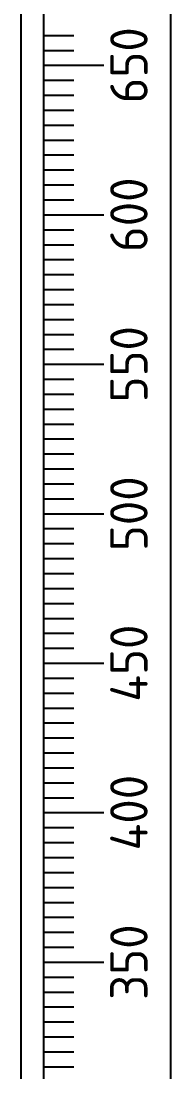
# Model space of a CAD drawing. Extents: x 0 to 420, y 0 to 297.
# Drawn here: x 410.5 to 415.5, y 90.75 to 125.91 of the extents above; entities that cross this region are included whole.
import ezdxf
from ezdxf.enums import TextEntityAlignment as Align

# ---------------------------------------------------------------- set-up
doc = ezdxf.new("R2010")
doc.units = 0
doc.header["$LTSCALE"] = 12
doc.header["$MEASUREMENT"] = 0
doc.layers.get('0').update_dxf_attribs({"linetype": 'CONTINUOUS'})
for name, color, linetype in [('L18', 4, 'CONTINUOUS'), ('L25', 1, 'CONTINUOUS'), ('TBLK18', 4, 'CONTINUOUS'), ('TBLK25', 1, 'CONTINUOUS'), ('TBLK35', 3, 'CONTINUOUS'), ('TBLK50', 7, 'CONTINUOUS')]:
    doc.layers.add(name, color=color, linetype=linetype)
doc.styles.add('ISO', font='iso3098b.shx')

# ---------------------------------------------------------------- blocks, each defined once
blk = doc.blocks.new('sca10_3')
at = {"layer": 'L18'}
for p, q in [((-4.145, 14), (-4.145, 89)), ((-4.145, 80), (-3.145, 80)), ((-4.145, 79.5), (-3.145, 79.5)), ((-4.145, 79), (-2.145, 79)), ((-4.145, 78.5), (-3.145, 78.5)), ((-4.145, 78), (-3.145, 78)), ((-4.145, 77.5), (-3.145, 77.5)), ((-4.145, 77), (-3.145, 77)), ((-4.145, 76.5), (-3.145, 76.5)), ((-4.145, 76), (-3.145, 76)), ((-4.145, 75.5), (-3.145, 75.5)), ((-4.145, 75), (-3.145, 75)), ((-4.145, 74.5), (-3.145, 74.5)), ((-4.145, 74), (-2.145, 74)), ((-4.145, 73.5), (-3.145, 73.5)), ((-4.145, 73), (-3.145, 73)), ((-4.145, 72.5), (-3.145, 72.5)), ((-4.145, 72), (-3.145, 72)), ((-4.145, 71.5), (-3.145, 71.5)), ((-4.145, 71), (-3.145, 71)), ((-4.145, 70.5), (-3.145, 70.5)), ((-4.145, 70), (-3.145, 70)), ((-4.145, 69.5), (-3.145, 69.5)), ((-4.145, 69), (-2.145, 69)), ((-4.145, 68.5), (-3.145, 68.5)), ((-4.145, 68), (-3.145, 68)), ((-4.145, 67.5), (-3.145, 67.5)), ((-4.145, 67), (-3.145, 67)), ((-4.145, 66.5), (-3.145, 66.5)), ((-4.145, 66), (-3.145, 66)), ((-4.145, 65.5), (-3.145, 65.5)), ((-4.145, 65), (-3.145, 65)), ((-4.145, 64.5), (-3.145, 64.5)), ((-4.145, 64), (-2.145, 64)), ((-4.145, 63.5), (-3.145, 63.5)), ((-4.145, 63), (-3.145, 63)), ((-4.145, 62.5), (-3.145, 62.5)), ((-4.145, 62), (-3.145, 62)), ((-4.145, 61.5), (-3.145, 61.5)), ((-4.145, 61), (-3.145, 61)), ((-4.145, 60.5), (-3.145, 60.5)), ((-4.145, 60), (-3.145, 60)), ((-4.145, 59.5), (-3.145, 59.5)), ((-4.145, 59), (-2.145, 59)), ((-4.145, 58.5), (-3.145, 58.5)), ((-4.145, 58), (-3.145, 58)), ((-4.145, 57.5), (-3.145, 57.5)), ((-4.145, 57), (-3.145, 57)), ((-4.145, 56.5), (-3.145, 56.5)), ((-4.145, 56), (-3.145, 56)), ((-4.145, 55.5), (-3.145, 55.5)), ((-4.145, 55), (-3.145, 55)), ((-4.145, 54.5), (-3.145, 54.5)), ((-4.145, 54), (-2.145, 54)), ((-4.145, 53.5), (-3.145, 53.5)), ((-4.145, 53), (-3.145, 53)), ((-4.145, 52.5), (-3.145, 52.5)), ((-4.145, 52), (-3.145, 52)), ((-4.145, 51.5), (-3.145, 51.5)), ((-4.145, 51), (-3.145, 51)), ((-4.145, 50.5), (-3.145, 50.5)), ((-4.145, 50), (-3.145, 50)), ((-4.145, 49.5), (-3.145, 49.5)), ((-4.145, 49), (-2.145, 49)), ((-4.145, 48.5), (-3.145, 48.5)), ((-4.145, 48), (-3.145, 48)), ((-4.145, 47.5), (-3.145, 47.5)), ((-4.145, 47), (-3.145, 47)), ((-4.145, 46.5), (-3.145, 46.5)), ((-4.145, 46), (-3.145, 46)), ((-4.145, 45.5), (-3.145, 45.5))]:
    blk.add_line(p, q, dxfattribs=at)
at = {"layer": 'L18', "style": 'ISO'}
for s, p in [('650', (-0.678, 79)), ('600', (-0.678, 74)), ('550', (-0.678, 69)), ('500', (-0.678, 64)), ('450', (-0.678, 59)), ('400', (-0.678, 54)), ('350', (-0.678, 49))]:
    blk.add_text(s, height=1.25, rotation=90, dxfattribs=at).set_placement(p, align=Align.CENTER)
blk = doc.blocks.new('A3BBLK')
at = {"layer": 'TBLK50'}
blk.add_line((415.5, 4.5), (415.5, 292.5), dxfattribs=at)
blk = doc.blocks.new('a3_in_vtblk std dwg')
at = {"layer": 'TBLK35'}
blk.add_line((410.5, 37), (410.5, 292.5), dxfattribs=at)
blk.add_blockref('A3BBLK', (0, 0))
at = {"layer": 'TBLK18', "style": 'ISO'}
blk.add_attdef('MR_DIRECTORATE', text='', height=1.5, dxfattribs=at).set_placement((381.5, 68.119), align=Align.CENTER)
for tag, p in [('STREET_NAME', (355.514, 62.1)), ('SUBURB_POSTCODE', (388.488, 62.1)), ('TELEPHONE_NO.', (368.306, 59.836)), ('FAX_NO.', (393.555, 59.836))]:
    blk.add_attdef(tag, p, '', height=1.5, dxfattribs=at)
at = {"layer": 'TBLK25', "style": 'ISO'}
for tag, height, p in [('MR_BRANCH', 2, (381.5, 65.199)), ('ROAD_SECTION', 1.75, (384.5, 29.162)), ('SLK', 1.75, (384.5, 26.108)), ('CHAINAGE', 1.75, (384.5, 19.205))]:
    blk.add_attdef(tag, text='', height=height, dxfattribs=at).set_placement(p, align=Align.CENTER)
for tag, p, height in [('FILE_NUMBER', (371.773, 54.237), 2.5), ('DESIGNED_/_DRAWN', (371.773, 49.487), 2), ('VERIFIED', (371.773, 44.487), 2), ('APPROVED', (371.773, 39.487), 2), ('LOCAL_AUTHORITY', (370.48, 16.733), 1.25)]:
    blk.add_attdef(tag, p, '', height=height, dxfattribs=at)
at = {"layer": 'TBLK35', "style": 'ISO', "width": 0.9}
for tag, p in [('ROAD_PROJECT&NUMBER', (384.5, 32.231)), ('DRAWING_DESCRIPTION', (384.5, 22.288))]:
    blk.add_attdef(tag, text='', height=2.5, dxfattribs=at).set_placement(p, align=Align.CENTER)
at = {"layer": 'TBLK50', "style": 'ISO'}
blk.add_attdef('MRWA_DRG_NUMBER', (356.288, 6.085), '', height=5, dxfattribs=at)

msp = doc.modelspace()

# ---------------------------------------------------------------- block references
msp.add_blockref('a3_in_vtblk std dwg', (0, 0))
at = {"layer": 'L25'}
msp.add_blockref('sca10_3', (415.40113, 45.42646), dxfattribs=at)

doc.saveas('drawing.dxf')
